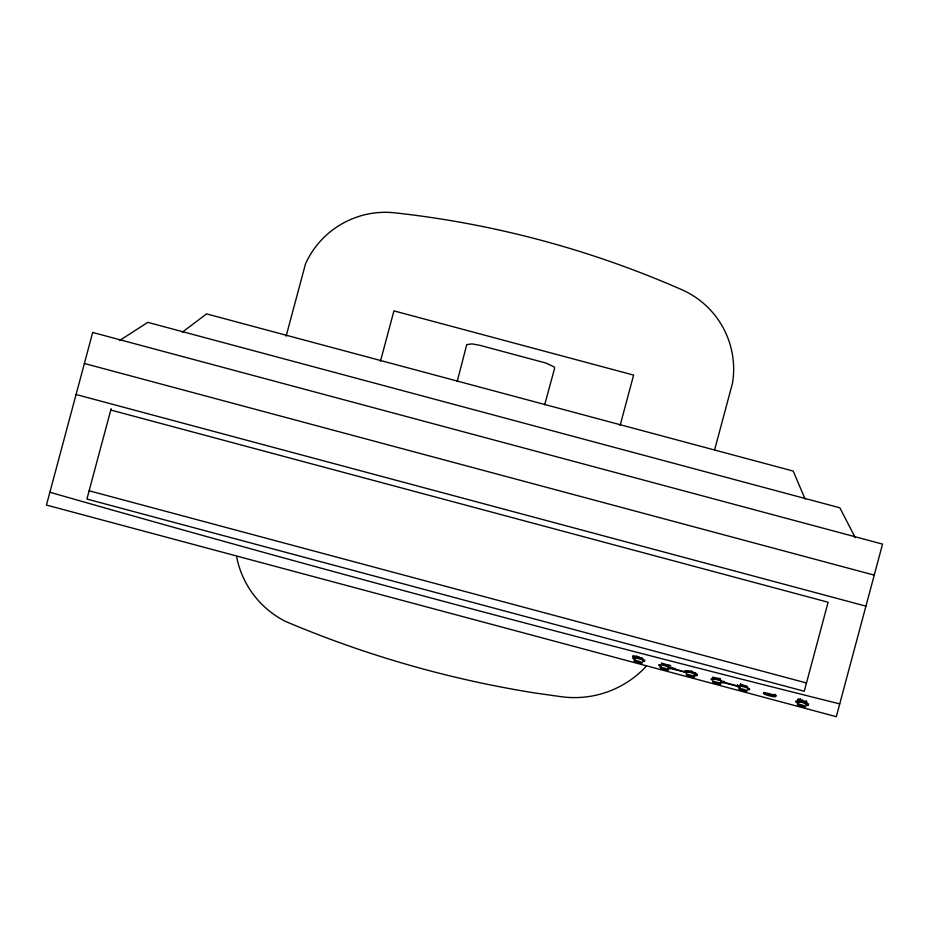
<?xml version="1.0" encoding="UTF-8"?>
<svg xmlns="http://www.w3.org/2000/svg" width="929" height="929" viewBox="0 0 929 929"><rect width="100%" height="100%" fill="white"/><g stroke="black" fill="none" stroke-linecap="round" stroke-linejoin="round"><path stroke-width="1.39" d="M111.132 408.702L86.92 499.047L804.259 691.257L828.111 602.236L110.772 410.026M286.132 336.159L305.478 263.929A87.605 87.605 0 0 1 394.918 212.834A978.783 978.783 0 0 1 681.793 289.697A86.769 86.769 0 0 1 732.516 383.108L714.668 449.682M380.472 361.195L393.954 310.878L633.613 375.095L620.131 425.412M667.788 668.462A6.503 1.045 15 0 0 670.889 668.636L671.377 667.231M686.438 673.281A6.503 1.045 15 0 1 684.928 672.399L685.207 670.947M720.172 682.49A6.503 1.045 15 0 0 723.261 682.664L723.749 681.271M740.076 687.82A6.503 1.045 15 0 1 737.312 686.426L737.58 684.975M800.043 699.955L800.415 700.176A4.169 0.662 15 0 0 799.079 700.861A4.169 0.662 15 0 0 805.246 702.51A4.169 0.662 15 0 0 804.433 701.256L804.862 701.244A4.993 0.801 15 0 1 805.826 702.754A4.993 0.801 15 0 1 798.452 700.78A4.993 0.801 15 0 1 800.043 699.955L800.322 698.922M544.719 404.754L554.648 368.093L554.102 366.909L546.171 363.123L479.747 345.298L472.025 343.893L466.741 344.613L457.184 381.564M182.258 332.199L206.586 313.897L793.203 471.073L805.118 499.094M723.819 681.433L723.54 681.631A6.503 1.045 15 0 1 720.451 681.456M119.469 340.571L147.816 322.363L839.862 507.803L855.307 537.74M640.267 657.79C627.958 655.99 645.678 657.117 637.085 658.162L642.775 658.464L637.991 657M637.84 657.128L637.143 657.117L638.281 657.639M84.376 363.483L874.235 575.132M76.073 394.511L865.921 606.149M89.138 490.779L806.477 682.989M636.783 657.279L632.591 656.153L636.957 656.06L637.015 656.826M675.453 668.613L671.168 667.603A6.503 1.045 15 0 1 668.067 667.428M671.028 668.532L684.859 672.236M723.401 682.56L737.243 686.276M737.44 685.079L737.591 685.393A6.503 1.045 15 0 0 740.355 686.786M685.137 671.202L685.207 671.365A6.503 1.045 15 0 0 687.971 672.759M236.674 556.947A92.041 92.041 0 0 0 285.563 621.443A1070.94 1070.94 0 0 0 535.348 693.046L560.837 696.645A97.789 97.789 0 0 0 646.445 666.047M839.735 703.892A3864.35 617.831 15 0 1 49.876 492.254M798.743 703.543A6.503 1.045 15 0 1 797.117 701.558A6.503 1.045 15 0 1 806.36 703.822A6.503 1.045 15 0 1 806.372 705.413M747.706 689.701A6.503 1.045 15 0 0 746.823 687.774A6.503 1.045 15 0 0 737.452 685.904L723.401 682.141A6.503 1.045 15 0 0 714.355 679.064A6.503 1.045 15 0 0 712.624 680.295M693.986 675.476A6.503 1.045 15 0 0 695.113 673.989A6.503 1.045 15 0 0 685.068 671.876L671.028 668.114A6.503 1.045 15 0 0 661.274 664.92A6.503 1.045 15 0 0 661.506 666.778M635.517 659.753A6.131 0.975 15 0 1 633.984 657.883A6.131 0.975 15 0 1 642.694 660.02A6.131 0.975 15 0 1 642.705 661.518M808.532 703.845A6.503 1.045 15 0 1 805.304 704.194M799.01 702.51A6.503 1.045 15 0 1 796.107 700.791M806.546 703.694A4.343 0.697 15 0 1 805.629 703.787M798.475 701.709A4.343 0.697 15 0 1 800.02 701.279M803.155 701.976A4.343 0.697 15 0 1 804.2 702.301M805.118 702.638A4.343 0.697 15 0 1 806.593 703.52M776.203 695.461A6.503 1.045 15 0 1 770.466 694.997A6.503 1.045 15 0 1 763.777 692.419M774.554 694.265A6.503 1.045 15 0 1 775.494 694.741M749.041 688.726A6.503 1.045 15 0 1 747.984 688.668M747.915 687.89A4.343 0.697 15 0 1 747.264 688.064M740.007 686.125A4.343 0.697 15 0 1 740.889 685.497M743.908 686.09A4.343 0.697 15 0 1 744.988 686.403M746.823 687.077A4.343 0.697 15 0 1 747.45 687.402M714.169 679.773A6.503 1.045 15 0 1 711.962 678.785M713.82 679.111A4.343 0.697 15 0 1 713.344 678.623M715.597 678.6A4.343 0.697 15 0 1 716.631 678.809M719.789 679.726A4.343 0.697 15 0 1 720.625 680.063M721.252 680.388A4.343 0.697 15 0 1 721.728 680.864M697.354 674.617A6.503 1.045 15 0 1 694.265 674.442M695.356 673.989A4.343 0.697 15 0 1 694.184 673.989M687.634 672.085A4.343 0.697 15 0 1 688.517 671.458M691.524 672.062A4.343 0.697 15 0 1 692.604 672.375M694.439 673.049A4.343 0.697 15 0 1 695.449 673.641M660.531 665.234A6.503 1.045 15 0 1 659.578 664.758M669.252 666.627A4.343 0.697 15 0 1 668.706 667.022M664.247 664.769A4.343 0.697 15 0 1 665.338 665.036M667.417 665.687A4.343 0.697 15 0 1 668.253 666.035M644.761 659.985A6.131 0.975 15 0 1 642.984 660.484M634.6 658.243A6.131 0.975 15 0 1 633.183 657.407M634.879 657.778A4.343 0.697 15 0 1 637.039 657.546M642.067 659.009A4.343 0.697 15 0 1 643.065 659.602M798.522 699.154A4.169 0.662 15 0 1 798.708 699.026M799.823 699.014A4.169 0.662 15 0 1 800.682 699.142M806.117 700.849A4.169 0.662 15 0 1 806.569 701.314M798.278 699.502A4.993 0.801 15 0 1 797.837 699.189M92.691 332.466L46.45 505.051L836.309 716.689L882.55 544.104L92.691 332.466M719.963 678.576L719.615 679.912L712.462 677.299L719.963 678.576M740.471 684.069L740.111 685.405L747.311 686.543L740.471 684.069M802.087 700.06L801.808 701.093L802.853 701.372L803.132 700.338L802.075 700.083M670.541 665.605L665.396 665.385L661.46 663.167L670.541 665.605M691.327 671.179L685.242 670.703L696.622 673.757L691.327 671.179M765.008 694.335A6.503 1.045 15 0 0 775.645 696.704A6.503 1.045 15 0 0 768.271 693.406A6.503 1.045 15 0 0 765.008 694.335M635.053 661.471A4.343 0.697 15 0 0 642.148 663.051A4.343 0.697 15 0 0 637.236 660.856A4.343 0.697 15 0 0 635.053 661.471M661.239 668.497A4.343 0.697 15 0 0 668.334 670.076A4.343 0.697 15 0 0 663.422 667.87A4.343 0.697 15 0 0 661.239 668.497M687.425 675.511A4.343 0.697 15 0 0 694.52 677.09A4.343 0.697 15 0 0 689.608 674.895A4.343 0.697 15 0 0 687.425 675.511M713.623 682.525A4.343 0.697 15 0 0 720.707 684.104A4.343 0.697 15 0 0 715.794 681.909A4.343 0.697 15 0 0 713.623 682.525M739.809 689.539A4.343 0.697 15 0 0 746.893 691.118A4.343 0.697 15 0 0 741.981 688.923A4.343 0.697 15 0 0 739.809 689.539M798.882 705.436A4.343 0.697 15 0 0 805.71 706.795A4.343 0.697 15 0 0 800.159 704.542A4.343 0.697 15 0 0 798.882 705.436"/></g></svg>
